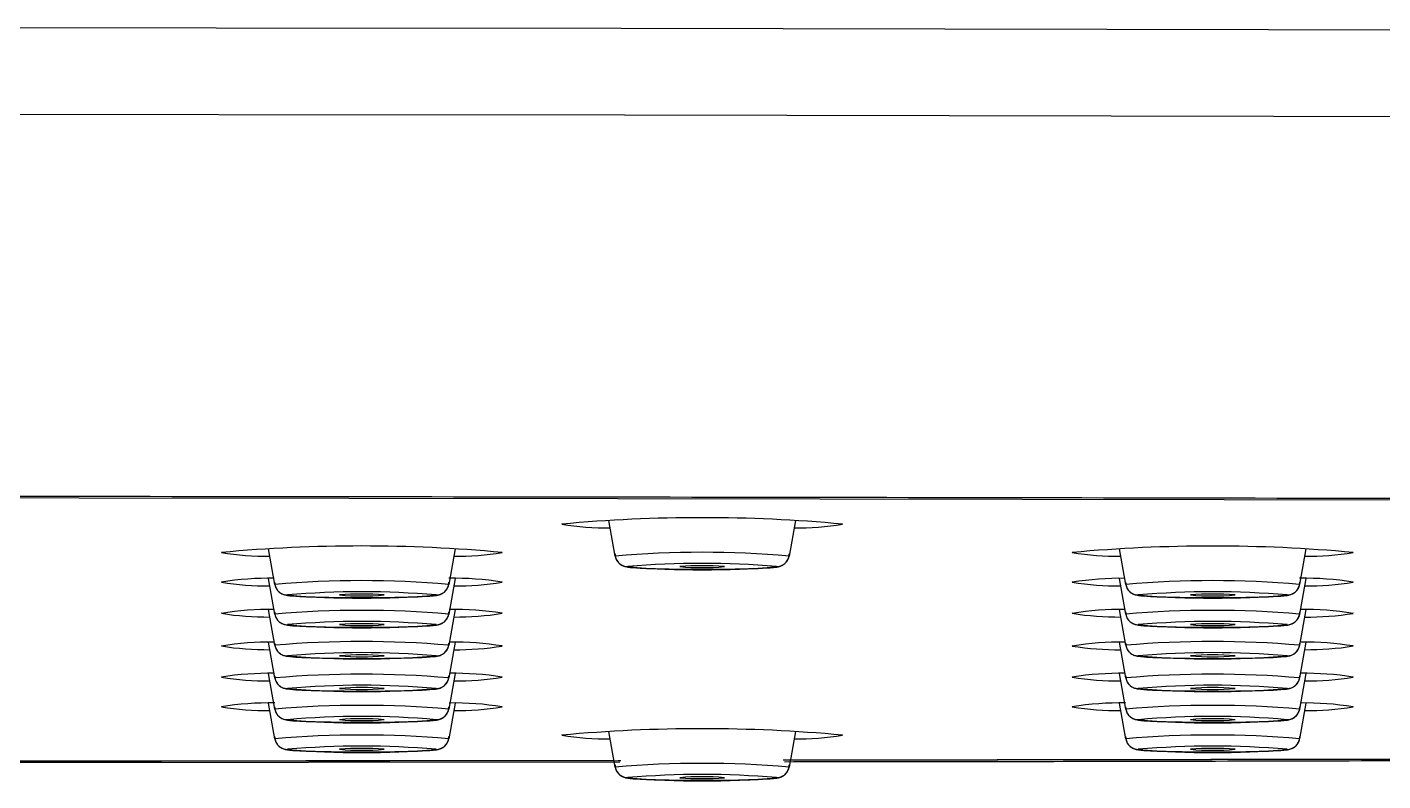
# Model space of a CAD drawing. Extents: x -2463 to 697, y 0 to 2315.
# Drawn here: x -1664.99 to -1633.12, y 1341.66 to 1359.39 of the extents above; entities that cross this region are included whole.
import ezdxf

# ---------------------------------------------------------------- set-up
doc = ezdxf.new("R2010")
doc.units = 0
doc.header["$LTSCALE"] = 10
doc.header["$MEASUREMENT"] = 0
doc.layers.get('0').update_dxf_attribs({"linetype": 'CONTINUOUS'})

msp = doc.modelspace()

# ---------------------------------------------------------------- linework, layer by layer
for p, q in [((-1652.424, 1347.7), (-1652.416, 1347.708)), ((-1651.168, 1346.949), (-1651.315, 1347.786)), ((-1646.932, 1347.786), (-1647.08, 1346.949)), ((-1645.824, 1347.7), (-1645.832, 1347.708)), ((-1660.424, 1347.034), (-1660.416, 1347.042)), ((-1659.168, 1346.282), (-1659.315, 1347.12)), ((-1654.932, 1347.12), (-1655.08, 1346.282)), ((-1653.824, 1347.034), (-1653.832, 1347.042)), ((-1640.424, 1347.034), (-1640.416, 1347.042)), ((-1639.168, 1346.282), (-1639.315, 1347.12)), ((-1634.932, 1347.12), (-1635.08, 1346.282)), ((-1633.824, 1347.034), (-1633.832, 1347.042)), ((-1660.424, 1346.336), (-1660.416, 1346.344)), ((-1659.168, 1345.584), (-1659.315, 1346.422)), ((-1654.932, 1346.422), (-1655.08, 1345.584)), ((-1653.824, 1346.336), (-1653.832, 1346.344)), ((-1640.424, 1346.336), (-1640.416, 1346.344)), ((-1639.168, 1345.584), (-1639.315, 1346.422)), ((-1634.932, 1346.422), (-1635.08, 1345.584)), ((-1633.824, 1346.336), (-1633.832, 1346.344)), ((-1660.424, 1345.603), (-1660.416, 1345.611)), ((-1659.168, 1344.851), (-1659.315, 1345.689)), ((-1654.932, 1345.689), (-1655.08, 1344.851)), ((-1653.824, 1345.603), (-1653.832, 1345.611)), ((-1640.424, 1345.603), (-1640.416, 1345.611)), ((-1639.168, 1344.851), (-1639.315, 1345.689)), ((-1634.932, 1345.689), (-1635.08, 1344.851)), ((-1633.824, 1345.603), (-1633.832, 1345.611)), ((-1660.424, 1344.835), (-1660.416, 1344.843)), ((-1659.168, 1344.084), (-1659.315, 1344.921)), ((-1654.932, 1344.921), (-1655.08, 1344.084)), ((-1653.824, 1344.835), (-1653.832, 1344.843)), ((-1640.424, 1344.835), (-1640.416, 1344.843)), ((-1639.168, 1344.084), (-1639.315, 1344.921)), ((-1634.932, 1344.921), (-1635.08, 1344.084)), ((-1633.824, 1344.835), (-1633.832, 1344.843)), ((-1660.424, 1344.102), (-1660.416, 1344.11)), ((-1659.168, 1343.351), (-1659.315, 1344.188)), ((-1654.932, 1344.188), (-1655.08, 1343.351)), ((-1653.824, 1344.102), (-1653.832, 1344.11)), ((-1640.424, 1344.102), (-1640.416, 1344.11)), ((-1639.168, 1343.351), (-1639.315, 1344.188)), ((-1634.932, 1344.188), (-1635.08, 1343.351)), ((-1633.824, 1344.102), (-1633.832, 1344.11)), ((-1659.168, 1342.653), (-1659.315, 1343.49)), ((-1654.932, 1343.49), (-1655.08, 1342.653)), ((-1639.168, 1342.653), (-1639.315, 1343.49)), ((-1634.932, 1343.49), (-1635.08, 1342.653)), ((-1660.424, 1343.404), (-1660.416, 1343.412)), ((-1653.824, 1343.404), (-1653.832, 1343.412)), ((-1640.424, 1343.404), (-1640.416, 1343.412)), ((-1633.824, 1343.404), (-1633.832, 1343.412)), ((-1652.424, 1342.738), (-1652.416, 1342.746)), ((-1651.168, 1341.986), (-1651.315, 1342.824)), ((-1646.932, 1342.824), (-1647.08, 1341.986)), ((-1645.824, 1342.738), (-1645.832, 1342.746)), ((-1667.221, 1342.131), (-1651.196, 1342.149)), ((-1667.184, 1342.09), (-1651.057, 1342.11))]:
    msp.add_line(p, q)
at = {"flags": 128}
for points in [[(-1803.148, 1359.138), (-1784.219, 1359.214), (-1765.249, 1359.276), (-1746.247, 1359.324), (-1727.219, 1359.359), (-1708.176, 1359.379), (-1689.124, 1359.386), (-1670.072, 1359.379), (-1651.028, 1359.359), (-1632.001, 1359.324), (-1612.999, 1359.276), (-1594.029, 1359.214), (-1575.1, 1359.138)], [(-1574.852, 1357.092), (-1593.822, 1357.168), (-1612.833, 1357.23), (-1631.877, 1357.279), (-1650.945, 1357.313), (-1670.031, 1357.334), (-1689.124, 1357.341), (-1708.217, 1357.334), (-1727.302, 1357.313), (-1746.371, 1357.279), (-1765.415, 1357.23), (-1784.426, 1357.168), (-1803.396, 1357.092)], [(-1802.931, 1348.084), (-1784.038, 1348.16), (-1765.105, 1348.222), (-1746.138, 1348.27), (-1727.147, 1348.305), (-1708.14, 1348.325), (-1689.124, 1348.332), (-1670.108, 1348.325), (-1651.101, 1348.305), (-1632.11, 1348.27), (-1613.143, 1348.222), (-1594.209, 1348.16), (-1575.317, 1348.084)], [(-1651.033, 1342.134), (-1651.101, 1342.134), (-1667.206, 1342.115)], [(-1647.217, 1342.155), (-1632.138, 1342.184), (-1631.196, 1342.186)], [(-1631.024, 1342.17), (-1632.11, 1342.168), (-1647.206, 1342.14)]]:
    msp.add_lwpolyline(points, dxfattribs=at)
for centre, radius, start, end in [((-1649.124, 1311.965), 35.887, 84.724, 95.276), ((-1651.344, 1354.333), 6.721, 260.7557, 270.5064), ((-1646.904, 1354.334), 6.721, 269.4937, 279.2442), ((-1657.124, 1311.299), 35.887, 84.724, 95.276), ((-1659.344, 1353.667), 6.721, 260.7557, 270.5064), ((-1654.904, 1353.667), 6.721, 269.4937, 279.2442), ((-1649.124, 1323.407), 23.63, 85.0384, 94.9616), ((-1637.124, 1311.298), 35.887, 84.724, 95.276), ((-1639.344, 1353.667), 6.721, 260.7558, 270.5063), ((-1634.904, 1353.667), 6.721, 269.4937, 279.2441), ((-1650.872, 1347.001), 0.3, 190.011, 270.0182), ((-1649.124, 1326.575), 20.202, 85.0354, 94.9646), ((-1649.124, 1366.827), 20.202, 265.0354, 274.9646), ((-1649.124, 1340.646), 6.077, 85.0443, 94.9557), ((-1649.124, 1352.747), 6.069, 265.0376, 274.9624), ((-1647.376, 1347.001), 0.3, 269.9818, 349.989), ((-1659.285, 1339.236), 7.191, 89.1696, 99.1155), ((-1659.343, 1352.983), 6.734, 260.7626, 270.4935), ((-1657.124, 1322.741), 23.63, 85.0384, 94.9616), ((-1654.97, 1339.179), 7.248, 80.8983, 90.8708), ((-1654.905, 1352.983), 6.734, 269.5066, 279.2373), ((-1639.285, 1339.235), 7.191, 89.1697, 99.1154), ((-1639.343, 1352.983), 6.734, 260.7627, 270.4934), ((-1637.124, 1322.741), 23.63, 85.0384, 94.9616), ((-1634.97, 1339.179), 7.248, 80.8984, 90.8708), ((-1634.905, 1352.983), 6.735, 269.5066, 279.2372), ((-1658.872, 1346.334), 0.3, 190.0118, 270.0174), ((-1657.124, 1325.908), 20.202, 85.0354, 94.9646), ((-1657.124, 1366.161), 20.202, 265.0354, 274.9646), ((-1657.124, 1339.98), 6.077, 85.0443, 94.9557), ((-1657.124, 1352.089), 6.077, 265.0443, 274.9557), ((-1655.376, 1346.334), 0.3, 269.9826, 349.9882), ((-1638.872, 1346.334), 0.3, 190.0118, 270.0174), ((-1637.124, 1325.908), 20.202, 85.0354, 94.9646), ((-1637.124, 1366.161), 20.202, 265.0354, 274.9646), ((-1637.124, 1339.98), 6.077, 85.0443, 94.9557), ((-1637.124, 1352.089), 6.077, 265.0443, 274.9557), ((-1635.376, 1346.334), 0.3, 269.9826, 349.9882), ((-1659.291, 1338.554), 7.139, 89.1994, 99.1306), ((-1659.343, 1352.25), 6.734, 260.7626, 270.4935), ((-1657.124, 1322.051), 23.622, 85.0367, 94.9633), ((-1658.872, 1345.636), 0.3, 190.0196, 270.0233), ((-1657.124, 1325.186), 20.226, 85.0414, 94.9586), ((-1655.375, 1345.636), 0.3, 269.9767, 349.9804), ((-1654.964, 1338.498), 7.196, 80.8844, 90.8344), ((-1654.905, 1352.25), 6.734, 269.5066, 279.2373), ((-1639.291, 1338.554), 7.139, 89.1995, 99.1305), ((-1639.343, 1352.25), 6.734, 260.7627, 270.4934), ((-1637.124, 1322.051), 23.622, 85.0367, 94.9633), ((-1638.872, 1345.636), 0.3, 190.0196, 270.0233), ((-1637.124, 1325.186), 20.226, 85.0414, 94.9586), ((-1635.375, 1345.636), 0.3, 269.9767, 349.9804), ((-1634.964, 1338.497), 7.196, 80.8844, 90.8343), ((-1634.905, 1352.25), 6.735, 269.5066, 279.2372), ((-1657.124, 1365.463), 20.202, 265.0354, 274.9646), ((-1657.124, 1339.282), 6.077, 85.0443, 94.9557), ((-1657.124, 1351.367), 6.053, 265.0243, 274.9757), ((-1637.124, 1365.463), 20.202, 265.0354, 274.9646), ((-1637.124, 1339.282), 6.077, 85.0443, 94.9557), ((-1637.124, 1351.367), 6.053, 265.0243, 274.9757), ((-1659.29, 1337.775), 7.15, 89.2068, 99.126), ((-1659.344, 1351.473), 6.725, 260.7592, 270.5029), ((-1657.124, 1321.334), 23.606, 85.0333, 94.9667), ((-1658.872, 1344.904), 0.3, 190.0275, 270.0153), ((-1655.376, 1344.904), 0.3, 269.9847, 349.9725), ((-1654.951, 1337.832), 7.093, 80.8578, 90.7672), ((-1654.904, 1351.473), 6.726, 269.4972, 279.2407), ((-1639.29, 1337.775), 7.15, 89.2069, 99.1259), ((-1639.344, 1351.473), 6.726, 260.7593, 270.5028), ((-1637.124, 1321.334), 23.606, 85.0333, 94.9667), ((-1638.872, 1344.904), 0.3, 190.0275, 270.0153), ((-1635.376, 1344.904), 0.3, 269.9847, 349.9725), ((-1634.951, 1337.832), 7.093, 80.8579, 90.7671), ((-1634.904, 1351.474), 6.726, 269.4972, 279.2406), ((-1657.124, 1324.469), 20.21, 85.0374, 94.9626), ((-1657.124, 1364.73), 20.202, 265.0354, 274.9646), ((-1657.124, 1338.549), 6.077, 85.0443, 94.9557), ((-1657.124, 1350.634), 6.053, 265.0243, 274.9757), ((-1637.124, 1324.469), 20.21, 85.0374, 94.9626), ((-1637.124, 1364.73), 20.202, 265.0354, 274.9646), ((-1637.124, 1338.549), 6.077, 85.0443, 94.9557), ((-1637.124, 1350.634), 6.053, 265.0243, 274.9757), ((-1659.285, 1337.002), 7.191, 89.17, 99.1154), ((-1659.343, 1350.749), 6.734, 260.7626, 270.4935), ((-1657.124, 1320.55), 23.622, 85.0367, 94.9633), ((-1654.957, 1337.05), 7.143, 80.871, 90.8091), ((-1654.905, 1350.749), 6.734, 269.5066, 279.2373), ((-1639.285, 1337.002), 7.191, 89.1701, 99.1154), ((-1639.343, 1350.749), 6.734, 260.7627, 270.4934), ((-1637.124, 1320.55), 23.622, 85.0367, 94.9633), ((-1634.957, 1337.05), 7.143, 80.8711, 90.8091), ((-1634.905, 1350.75), 6.735, 269.5066, 279.2372), ((-1658.872, 1344.136), 0.3, 190.025, 270.0042), ((-1657.124, 1323.71), 20.202, 85.0354, 94.9646), ((-1657.124, 1363.986), 20.226, 265.0414, 274.9586), ((-1657.124, 1337.806), 6.053, 85.0243, 94.9757), ((-1657.124, 1349.891), 6.077, 265.0443, 274.9557), ((-1655.376, 1344.136), 0.3, 269.9958, 349.975), ((-1638.872, 1344.136), 0.3, 190.025, 270.0042), ((-1637.124, 1323.71), 20.202, 85.0354, 94.9646), ((-1637.124, 1363.986), 20.226, 265.0414, 274.9586), ((-1637.124, 1337.806), 6.053, 85.0243, 94.9757), ((-1637.124, 1349.891), 6.077, 265.0443, 274.9557), ((-1635.376, 1344.136), 0.3, 269.9958, 349.975), ((-1659.279, 1336.262), 7.234, 89.1373, 99.1068), ((-1654.965, 1336.289), 7.206, 80.8874, 90.8361), ((-1639.279, 1336.262), 7.234, 89.1374, 99.1067), ((-1634.965, 1336.289), 7.206, 80.8875, 90.8361), ((-1659.344, 1350.038), 6.721, 260.7557, 270.5064), ((-1657.124, 1319.817), 23.622, 85.0367, 94.9633), ((-1658.872, 1343.403), 0.3, 190.0196, 270.0233), ((-1657.124, 1322.952), 20.226, 85.0414, 94.9586), ((-1655.375, 1343.403), 0.3, 269.9767, 349.9804), ((-1654.904, 1350.038), 6.721, 269.4937, 279.2442), ((-1639.344, 1350.038), 6.721, 260.7558, 270.5063), ((-1637.124, 1319.817), 23.622, 85.0367, 94.9633), ((-1638.872, 1343.403), 0.3, 190.0196, 270.0233), ((-1637.124, 1322.952), 20.226, 85.0414, 94.9586), ((-1635.375, 1343.403), 0.3, 269.9767, 349.9804), ((-1634.904, 1350.038), 6.721, 269.4937, 279.2441), ((-1657.124, 1363.229), 20.202, 265.0354, 274.9646), ((-1657.124, 1337.048), 6.077, 85.0443, 94.9557), ((-1657.124, 1349.133), 6.053, 265.0243, 274.9757), ((-1649.124, 1307.003), 35.887, 84.724, 95.276), ((-1637.124, 1363.229), 20.202, 265.0354, 274.9646), ((-1637.124, 1337.048), 6.077, 85.0443, 94.9557), ((-1637.124, 1349.133), 6.053, 265.0243, 274.9757), ((-1657.124, 1319.119), 23.622, 85.0367, 94.9633), ((-1658.872, 1342.705), 0.3, 190.025, 270.0042), ((-1655.376, 1342.705), 0.3, 269.9958, 349.975), ((-1651.344, 1349.371), 6.721, 260.7557, 270.5064), ((-1646.904, 1349.372), 6.721, 269.4937, 279.2442), ((-1637.124, 1319.119), 23.622, 85.0367, 94.9633), ((-1638.872, 1342.705), 0.3, 190.025, 270.0042), ((-1635.376, 1342.705), 0.3, 269.9958, 349.975), ((-1657.124, 1322.279), 20.202, 85.0354, 94.9646), ((-1657.124, 1362.539), 20.21, 265.0374, 274.9626), ((-1657.124, 1336.375), 6.053, 85.0243, 94.9757), ((-1657.124, 1348.46), 6.077, 265.0443, 274.9557), ((-1637.124, 1322.279), 20.202, 85.0354, 94.9646), ((-1637.124, 1362.539), 20.21, 265.0374, 274.9626), ((-1637.124, 1336.375), 6.053, 85.0243, 94.9757), ((-1637.124, 1348.46), 6.077, 265.0443, 274.9557), ((-1649.124, 1318.453), 23.622, 85.0367, 94.9633), ((-1650.872, 1342.039), 0.3, 190.0242, 270.005), ((-1647.376, 1342.039), 0.3, 269.995, 349.9758), ((-1649.124, 1321.613), 20.202, 85.0354, 94.9646), ((-1649.124, 1361.889), 20.226, 265.0414, 274.9586), ((-1649.124, 1335.708), 6.053, 85.0243, 94.9757), ((-1649.124, 1347.793), 6.077, 265.0443, 274.9557)]:
    msp.add_arc(centre, radius, start, end)
for points, knots in [([(-1575.217, 1348.112), (-1586.027, 1348.155), (-1607.637, 1348.242), (-1640.193, 1348.321), (-1672.804, 1348.362), (-1705.443, 1348.362), (-1738.055, 1348.321), (-1770.61, 1348.242), (-1792.22, 1348.155), (-1803.031, 1348.112)], [0, 0, 0, 0, 0.142913, 0.285691, 0.428514, 0.571485, 0.714307, 0.857085, 1, 1, 1, 1]), ([(-1651.172, 1347.001), (-1651.168, 1346.963), (-1651.161, 1346.894), (-1651.111, 1346.812), (-1651.056, 1346.759), (-1651.003, 1346.727), (-1650.959, 1346.709), (-1650.914, 1346.697), (-1650.82, 1346.681), (-1650.618, 1346.666), (-1650.133, 1346.649), (-1649.649, 1346.64), (-1649.35, 1346.641), (-1649.278, 1346.641)], [0, 0, 0, 0, 0.039978, 0.072588, 0.100527, 0.125339, 0.148682, 0.17785, 0.234424, 0.462114, 0.688802, 0.925439, 1, 1, 1, 1]), ([(-1649.278, 1346.641), (-1649.125, 1346.64), (-1648.749, 1346.639), (-1648.175, 1346.648), (-1647.664, 1346.664), (-1647.429, 1346.682), (-1647.331, 1346.696), (-1647.262, 1346.718), (-1647.193, 1346.756), (-1647.128, 1346.821), (-1647.083, 1346.908), (-1647.078, 1346.972), (-1647.076, 1347.001)], [0, 0, 0, 0, 0.142926, 0.3525, 0.562942, 0.778492, 0.849915, 0.881822, 0.908034, 0.938486, 0.972522, 1, 1, 1, 1]), ([(-1659.172, 1346.334), (-1659.168, 1346.297), (-1659.161, 1346.228), (-1659.111, 1346.146), (-1659.056, 1346.092), (-1659.003, 1346.061), (-1658.959, 1346.043), (-1658.914, 1346.031), (-1658.82, 1346.015), (-1658.618, 1346), (-1658.133, 1345.983), (-1657.649, 1345.974), (-1657.35, 1345.974), (-1657.278, 1345.975)], [0, 0, 0, 0, 0.039979, 0.072588, 0.100527, 0.125333, 0.148676, 0.177854, 0.234418, 0.462108, 0.688797, 0.925441, 1, 1, 1, 1]), ([(-1657.278, 1345.975), (-1657.125, 1345.974), (-1656.749, 1345.973), (-1656.175, 1345.981), (-1655.664, 1345.997), (-1655.429, 1346.015), (-1655.331, 1346.03), (-1655.262, 1346.052), (-1655.193, 1346.09), (-1655.128, 1346.155), (-1655.083, 1346.241), (-1655.078, 1346.306), (-1655.076, 1346.334)], [0, 0, 0, 0, 0.142928, 0.352504, 0.562947, 0.778499, 0.849923, 0.881834, 0.908033, 0.938488, 0.972522, 1, 1, 1, 1]), ([(-1639.172, 1346.334), (-1639.168, 1346.297), (-1639.161, 1346.228), (-1639.111, 1346.146), (-1639.056, 1346.092), (-1639.003, 1346.061), (-1638.959, 1346.043), (-1638.914, 1346.031), (-1638.82, 1346.015), (-1638.618, 1346), (-1638.133, 1345.983), (-1637.649, 1345.974), (-1637.35, 1345.974), (-1637.278, 1345.975)], [0, 0, 0, 0, 0.0399785, 0.0725877, 0.1005265, 0.1253332, 0.1486756, 0.1778539, 0.2344185, 0.4621076, 0.6887962, 0.9254395, 1, 1, 1, 1]), ([(-1637.278, 1345.975), (-1637.125, 1345.974), (-1636.749, 1345.973), (-1636.175, 1345.981), (-1635.664, 1345.997), (-1635.429, 1346.015), (-1635.331, 1346.03), (-1635.262, 1346.052), (-1635.193, 1346.09), (-1635.128, 1346.155), (-1635.083, 1346.241), (-1635.078, 1346.306), (-1635.076, 1346.334)], [0, 0, 0, 0, 0.1429267, 0.3525036, 0.562947, 0.7784983, 0.8499224, 0.8818334, 0.9080329, 0.9384875, 0.972522, 1, 1, 1, 1]), ([(-1659.172, 1345.636), (-1659.168, 1345.599), (-1659.161, 1345.53), (-1659.111, 1345.448), (-1659.056, 1345.394), (-1659.003, 1345.363), (-1658.959, 1345.345), (-1658.914, 1345.333), (-1658.82, 1345.317), (-1658.618, 1345.302), (-1658.133, 1345.285), (-1657.649, 1345.276), (-1657.35, 1345.276), (-1657.278, 1345.276)], [0, 0, 0, 0, 0.04, 0.072592, 0.100526, 0.125339, 0.148686, 0.177862, 0.234427, 0.462114, 0.6888, 0.925441, 1, 1, 1, 1]), ([(-1657.278, 1345.276), (-1657.125, 1345.276), (-1656.749, 1345.275), (-1656.175, 1345.283), (-1655.664, 1345.299), (-1655.429, 1345.317), (-1655.331, 1345.332), (-1655.262, 1345.354), (-1655.193, 1345.392), (-1655.128, 1345.457), (-1655.083, 1345.543), (-1655.078, 1345.608), (-1655.076, 1345.636)], [0, 0, 0, 0, 0.1429254, 0.3524988, 0.5629386, 0.7784857, 0.8499099, 0.8818167, 0.9080214, 0.9384843, 0.9725043, 1, 1, 1, 1]), ([(-1639.172, 1345.636), (-1639.168, 1345.599), (-1639.161, 1345.53), (-1639.111, 1345.448), (-1639.056, 1345.394), (-1639.003, 1345.363), (-1638.959, 1345.345), (-1638.914, 1345.333), (-1638.82, 1345.317), (-1638.618, 1345.302), (-1638.133, 1345.285), (-1637.649, 1345.276), (-1637.35, 1345.276), (-1637.278, 1345.276)], [0, 0, 0, 0, 0.0400002, 0.0725918, 0.1005263, 0.1253387, 0.1486861, 0.1778613, 0.2344267, 0.4621129, 0.6887993, 0.9254402, 1, 1, 1, 1]), ([(-1637.278, 1345.276), (-1637.125, 1345.276), (-1636.749, 1345.275), (-1636.175, 1345.283), (-1635.664, 1345.299), (-1635.429, 1345.317), (-1635.331, 1345.332), (-1635.262, 1345.354), (-1635.193, 1345.392), (-1635.128, 1345.457), (-1635.083, 1345.543), (-1635.078, 1345.608), (-1635.076, 1345.636)], [0, 0, 0, 0, 0.142924, 0.352498, 0.562938, 0.778485, 0.84991, 0.881817, 0.908021, 0.938484, 0.972504, 1, 1, 1, 1]), ([(-1659.172, 1344.903), (-1659.168, 1344.866), (-1659.161, 1344.797), (-1659.111, 1344.715), (-1659.056, 1344.662), (-1659.003, 1344.63), (-1658.959, 1344.612), (-1658.914, 1344.6), (-1658.82, 1344.584), (-1658.618, 1344.569), (-1658.133, 1344.552), (-1657.649, 1344.543), (-1657.35, 1344.544), (-1657.278, 1344.544)], [0, 0, 0, 0, 0.039978, 0.072587, 0.100526, 0.125339, 0.148686, 0.177852, 0.234426, 0.462115, 0.688803, 0.925441, 1, 1, 1, 1]), ([(-1657.278, 1344.544), (-1657.125, 1344.543), (-1656.749, 1344.542), (-1656.175, 1344.551), (-1655.664, 1344.567), (-1655.429, 1344.584), (-1655.331, 1344.599), (-1655.262, 1344.621), (-1655.193, 1344.659), (-1655.128, 1344.724), (-1655.083, 1344.811), (-1655.078, 1344.875), (-1655.076, 1344.903)], [0, 0, 0, 0, 0.1429259, 0.3525032, 0.5629373, 0.778485, 0.8499094, 0.8818164, 0.9080212, 0.9384841, 0.9725043, 1, 1, 1, 1]), ([(-1639.172, 1344.903), (-1639.168, 1344.866), (-1639.161, 1344.797), (-1639.111, 1344.715), (-1639.056, 1344.662), (-1639.003, 1344.63), (-1638.959, 1344.612), (-1638.914, 1344.6), (-1638.82, 1344.584), (-1638.618, 1344.569), (-1638.133, 1344.552), (-1637.649, 1344.543), (-1637.35, 1344.544), (-1637.278, 1344.544)], [0, 0, 0, 0, 0.0399783, 0.0725873, 0.100526, 0.1253385, 0.148686, 0.1778522, 0.2344262, 0.4621142, 0.6888017, 0.9254397, 1, 1, 1, 1]), ([(-1637.278, 1344.544), (-1637.125, 1344.543), (-1636.749, 1344.542), (-1636.175, 1344.551), (-1635.664, 1344.567), (-1635.429, 1344.584), (-1635.331, 1344.599), (-1635.262, 1344.621), (-1635.193, 1344.659), (-1635.128, 1344.724), (-1635.083, 1344.811), (-1635.078, 1344.875), (-1635.076, 1344.903)], [0, 0, 0, 0, 0.1429249, 0.3525024, 0.5629368, 0.7784847, 0.8499092, 0.8818162, 0.9080211, 0.938484, 0.9725042, 1, 1, 1, 1]), ([(-1659.172, 1344.136), (-1659.168, 1344.098), (-1659.161, 1344.029), (-1659.111, 1343.947), (-1659.056, 1343.894), (-1659.003, 1343.862), (-1658.959, 1343.844), (-1658.914, 1343.832), (-1658.821, 1343.816), (-1658.616, 1343.801), (-1658.186, 1343.785), (-1657.823, 1343.78), (-1657.667, 1343.779)], [0, 0, 0, 0, 0.046545, 0.084472, 0.116983, 0.145857, 0.173026, 0.206967, 0.272802, 0.537758, 0.80155, 1, 1, 1, 1]), ([(-1657.667, 1343.779), (-1657.609, 1343.778), (-1657.349, 1343.773), (-1656.812, 1343.774), (-1656.177, 1343.782), (-1655.664, 1343.799), (-1655.429, 1343.817), (-1655.331, 1343.831), (-1655.262, 1343.853), (-1655.193, 1343.891), (-1655.128, 1343.956), (-1655.083, 1344.043), (-1655.078, 1344.107), (-1655.076, 1344.136)], [0, 0, 0, 0, 0.052974, 0.239539, 0.425488, 0.6122, 0.80345, 0.866822, 0.895135, 0.918386, 0.945404, 0.975604, 1, 1, 1, 1]), ([(-1639.172, 1344.136), (-1639.168, 1344.098), (-1639.161, 1344.029), (-1639.111, 1343.947), (-1639.056, 1343.894), (-1639.003, 1343.862), (-1638.959, 1343.844), (-1638.914, 1343.832), (-1638.821, 1343.816), (-1638.616, 1343.801), (-1638.186, 1343.785), (-1637.823, 1343.78), (-1637.667, 1343.779)], [0, 0, 0, 0, 0.046545, 0.084472, 0.116983, 0.145857, 0.173026, 0.206967, 0.272802, 0.537758, 0.80155, 1, 1, 1, 1]), ([(-1637.667, 1343.779), (-1637.609, 1343.778), (-1637.349, 1343.773), (-1636.812, 1343.774), (-1636.177, 1343.782), (-1635.664, 1343.799), (-1635.429, 1343.817), (-1635.331, 1343.831), (-1635.262, 1343.853), (-1635.193, 1343.891), (-1635.128, 1343.956), (-1635.083, 1344.043), (-1635.078, 1344.107), (-1635.076, 1344.136)], [0, 0, 0, 0, 0.052974, 0.239539, 0.425488, 0.6122, 0.80345, 0.866822, 0.895135, 0.918386, 0.945404, 0.975604, 1, 1, 1, 1]), ([(-1659.172, 1343.403), (-1659.168, 1343.365), (-1659.161, 1343.296), (-1659.111, 1343.215), (-1659.056, 1343.161), (-1659.003, 1343.129), (-1658.959, 1343.111), (-1658.914, 1343.099), (-1658.821, 1343.083), (-1658.616, 1343.069), (-1658.186, 1343.052), (-1657.823, 1343.048), (-1657.667, 1343.046)], [0, 0, 0, 0, 0.046546, 0.084472, 0.116984, 0.145859, 0.173028, 0.206968, 0.272793, 0.537763, 0.801549, 1, 1, 1, 1]), ([(-1657.667, 1343.046), (-1657.609, 1343.045), (-1657.349, 1343.04), (-1656.812, 1343.042), (-1656.177, 1343.05), (-1655.664, 1343.066), (-1655.429, 1343.084), (-1655.331, 1343.099), (-1655.262, 1343.12), (-1655.193, 1343.158), (-1655.128, 1343.223), (-1655.083, 1343.31), (-1655.078, 1343.374), (-1655.076, 1343.403)], [0, 0, 0, 0, 0.052977, 0.239543, 0.425493, 0.612212, 0.803455, 0.866828, 0.895138, 0.918389, 0.945418, 0.975604, 1, 1, 1, 1]), ([(-1639.172, 1343.403), (-1639.168, 1343.365), (-1639.161, 1343.296), (-1639.111, 1343.215), (-1639.056, 1343.161), (-1639.003, 1343.129), (-1638.959, 1343.111), (-1638.914, 1343.099), (-1638.821, 1343.083), (-1638.616, 1343.069), (-1638.186, 1343.052), (-1637.823, 1343.048), (-1637.667, 1343.046)], [0, 0, 0, 0, 0.046546, 0.084472, 0.116984, 0.145859, 0.173028, 0.206968, 0.272794, 0.537762, 0.801549, 1, 1, 1, 1]), ([(-1637.667, 1343.046), (-1637.609, 1343.045), (-1637.349, 1343.04), (-1636.812, 1343.042), (-1636.177, 1343.05), (-1635.664, 1343.066), (-1635.429, 1343.084), (-1635.331, 1343.099), (-1635.262, 1343.12), (-1635.193, 1343.158), (-1635.128, 1343.223), (-1635.083, 1343.31), (-1635.078, 1343.374), (-1635.076, 1343.403)], [0, 0, 0, 0, 0.052977, 0.239543, 0.425493, 0.612212, 0.803455, 0.866828, 0.895138, 0.918389, 0.945418, 0.975604, 1, 1, 1, 1]), ([(-1659.172, 1342.705), (-1659.168, 1342.667), (-1659.161, 1342.598), (-1659.111, 1342.517), (-1659.056, 1342.463), (-1659.003, 1342.431), (-1658.959, 1342.413), (-1658.914, 1342.401), (-1658.821, 1342.385), (-1658.616, 1342.371), (-1658.186, 1342.354), (-1657.823, 1342.35), (-1657.667, 1342.348)], [0, 0, 0, 0, 0.046523, 0.084451, 0.116964, 0.145832, 0.173011, 0.206952, 0.272778, 0.537744, 0.801544, 1, 1, 1, 1]), ([(-1657.667, 1342.348), (-1657.609, 1342.347), (-1657.349, 1342.342), (-1656.812, 1342.344), (-1656.177, 1342.352), (-1655.664, 1342.368), (-1655.429, 1342.386), (-1655.331, 1342.4), (-1655.262, 1342.422), (-1655.193, 1342.46), (-1655.128, 1342.525), (-1655.083, 1342.612), (-1655.078, 1342.676), (-1655.076, 1342.705)], [0, 0, 0, 0, 0.0529778, 0.2395452, 0.4254966, 0.6122169, 0.803462, 0.8668423, 0.8951492, 0.9184002, 0.9454217, 0.9756196, 1, 1, 1, 1]), ([(-1639.172, 1342.705), (-1639.168, 1342.667), (-1639.161, 1342.598), (-1639.111, 1342.517), (-1639.056, 1342.463), (-1639.003, 1342.431), (-1638.959, 1342.413), (-1638.914, 1342.401), (-1638.821, 1342.385), (-1638.616, 1342.371), (-1638.186, 1342.354), (-1637.823, 1342.35), (-1637.667, 1342.348)], [0, 0, 0, 0, 0.046524, 0.084451, 0.116964, 0.145832, 0.173011, 0.206952, 0.272779, 0.537744, 0.801544, 1, 1, 1, 1]), ([(-1637.667, 1342.348), (-1637.609, 1342.347), (-1637.349, 1342.342), (-1636.812, 1342.344), (-1636.177, 1342.352), (-1635.664, 1342.368), (-1635.429, 1342.386), (-1635.331, 1342.4), (-1635.262, 1342.422), (-1635.193, 1342.46), (-1635.128, 1342.525), (-1635.083, 1342.612), (-1635.078, 1342.676), (-1635.076, 1342.705)], [0, 0, 0, 0, 0.0529778, 0.2395452, 0.4254966, 0.6122169, 0.803462, 0.8668423, 0.8951492, 0.9184002, 0.9454217, 0.9756196, 1, 1, 1, 1]), ([(-1651.172, 1342.038), (-1651.168, 1342.001), (-1651.161, 1341.932), (-1651.111, 1341.85), (-1651.056, 1341.797), (-1651.003, 1341.765), (-1650.959, 1341.747), (-1650.914, 1341.735), (-1650.821, 1341.719), (-1650.616, 1341.704), (-1650.186, 1341.688), (-1649.823, 1341.683), (-1649.667, 1341.681)], [0, 0, 0, 0, 0.046523, 0.084452, 0.116964, 0.145838, 0.173009, 0.20695, 0.272787, 0.537752, 0.801551, 1, 1, 1, 1]), ([(-1649.667, 1341.681), (-1649.609, 1341.68), (-1649.349, 1341.676), (-1648.812, 1341.677), (-1648.177, 1341.685), (-1647.664, 1341.702), (-1647.429, 1341.72), (-1647.331, 1341.734), (-1647.262, 1341.756), (-1647.193, 1341.794), (-1647.128, 1341.859), (-1647.083, 1341.946), (-1647.078, 1342.01), (-1647.076, 1342.038)], [0, 0, 0, 0, 0.052978, 0.239546, 0.425497, 0.612212, 0.803464, 0.866836, 0.89515, 0.918401, 0.94542, 0.97562, 1, 1, 1, 1]), ([(-1647.185, 1342.115), (-1644.855, 1342.117), (-1639.472, 1342.123), (-1634.104, 1342.138), (-1631.06, 1342.146)], [0, 0, 0, 0, 0.4328, 1, 1, 1, 1])]:
    msp.add_open_spline(points, degree=3, knots=knots)

doc.saveas('drawing.dxf')
